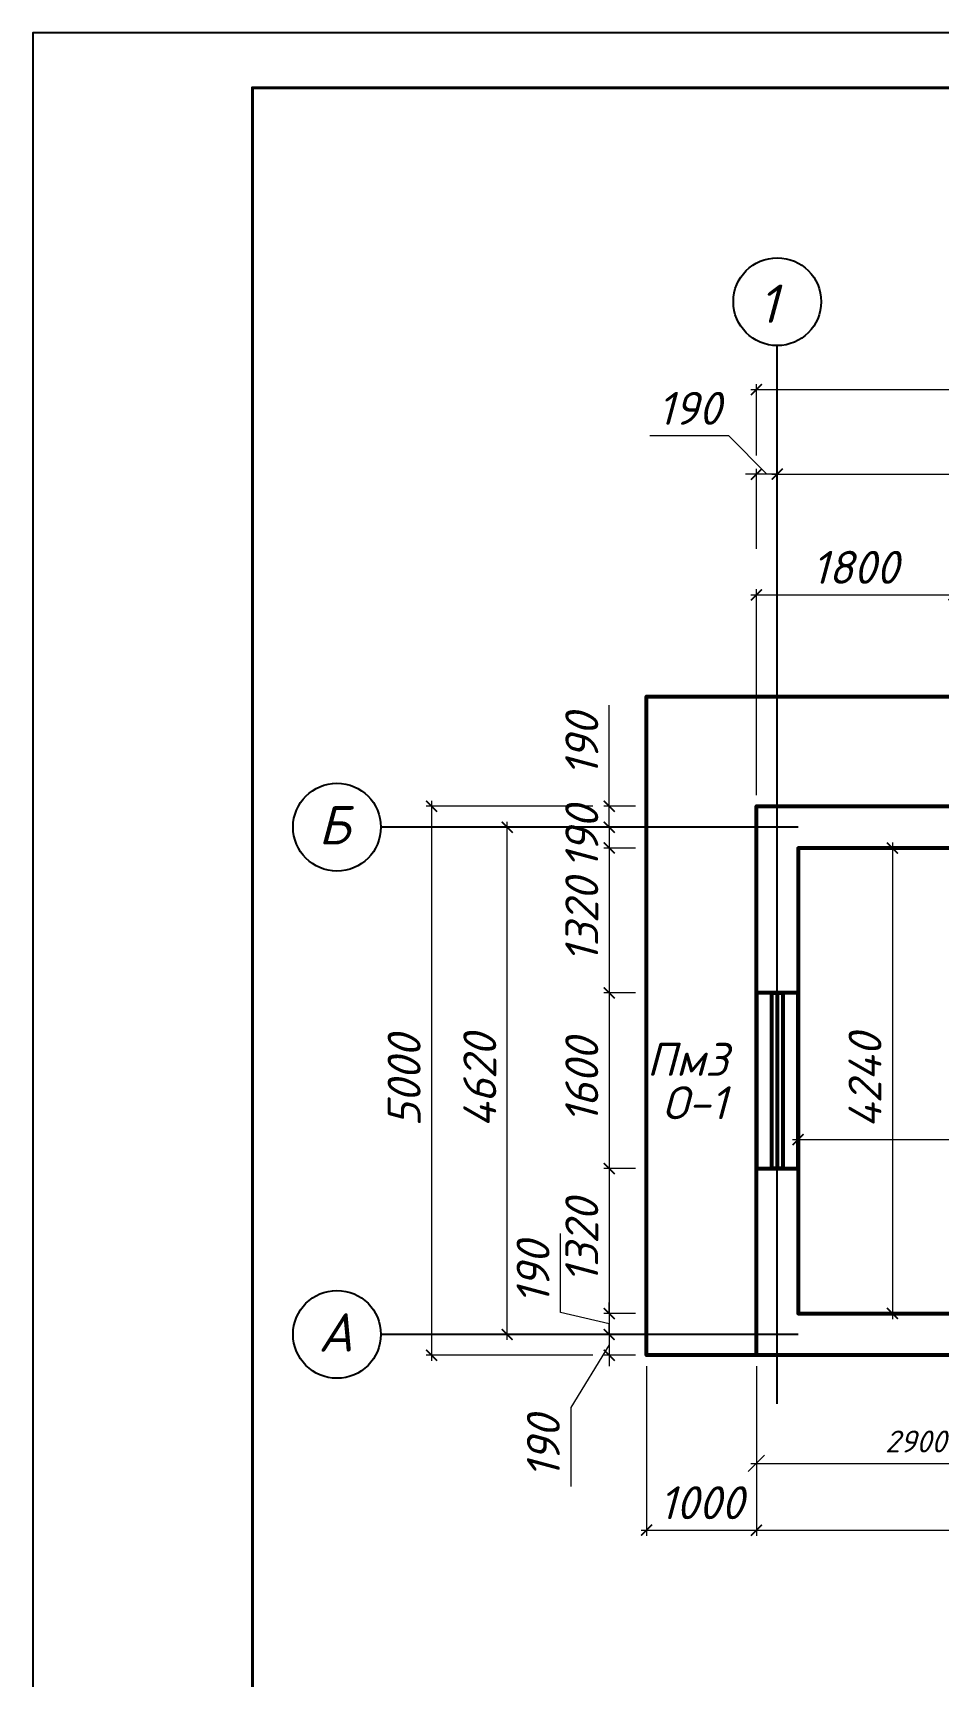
# Model space of a CAD drawing. Extents: x 108150 to 142535, y -18867 to -9422.
# Drawn here: x 133906.3 to 133988.8, y -16701 to -16551.3 of the extents above; entities that cross this region are included whole.
import ezdxf
from ezdxf.enums import TextEntityAlignment as Align

# ---------------------------------------------------------------- set-up
doc = ezdxf.new("R2010")
doc.units = 0
doc.header["$MEASUREMENT"] = 0
doc.header["$PDMODE"] = 32
doc.header["$PDSIZE"] = 0.6
doc.styles.add('ГОСТ -3', font='isocpeui.ttf', dxfattribs={"height": 3})
doc.styles.add('ГОСТ 300', font='isocpeui.ttf', dxfattribs={"height": 300})
doc.styles.add('ГОСТ-2', font='isocpeui.ttf', dxfattribs={"oblique": 1, "height": 2})
doc.dimstyles.new('100-2', dxfattribs={"dimscale": 0, "dimtxt": 2, "dimasz": 1.5, "dimexe": 0.5, "dimexo": 1, "dimgap": 1, "dimtad": 1, "dimdec": 0, "dimlfac": 100, "dimdsep": 46, "dimtxsty": 'ГОСТ-2', "dimblk": 'OBLIQUE', "dimcen": 2, "dimdle": 0.5, "dimclrd": 7, "dimclre": 7, "dimclrt": 7, "dimadec": 0, "dimazin": 0, "dimtfac": 1, "dimtdec": 0, "dimtmove": 0, "dimatfit": 3, "dimfxl": 2, "dimlwd": 15, "dimlwe": 15, "dimarcsym": 0})
doc.dimstyles.new('100-3А', dxfattribs={"dimtxt": 3, "dimasz": 1, "dimexe": 0.5, "dimexo": 1, "dimgap": 1, "dimtad": 1, "dimdec": 0, "dimlfac": 100, "dimtxsty": 'ГОСТ -3', "dimblk": 'ARCHTICK', "dimcen": 2.5, "dimdle": 0.5, "dimclrd": 7, "dimclre": 7, "dimclrt": 7, "dimadec": 0, "dimazin": 0, "dimtfac": 1, "dimtdec": 0, "dimtmove": 0, "dimatfit": 0, "dimldrblk": 'DOT', "dimfxl": 1, "dimlwd": 15, "dimlwe": 15, "dimarcsym": 0})

# ---------------------------------------------------------------- blocks, each defined once
blk = doc.blocks.new('_ArchTick')
at = {"color": 0, "linetype": 'ByBlock', "const_width": 0.15}
blk.add_lwpolyline([(-0.5, -0.5), (0.5, 0.5)], dxfattribs=at)
blk = doc.blocks.new('*D2793')
at = {"color": 7, "lineweight": 15, "transparency": 16777216}
for p, q in [((133957.34, -16621.78), (133942.16, -16621.78)), ((133942.66, -16621.28), (133942.66, -16672.28)), ((133957.34, -16671.78), (133942.16, -16671.78))]:
    blk.add_line(p, q, dxfattribs=at)
at = {"layer": 'Defpoints', "color": 0, "lineweight": 0, "transparency": 16777216}
for p in [(133958.34, -16621.78), (133942.66, -16671.78), (133958.34, -16671.78)]:
    blk.add_point(p, dxfattribs=at)
at = {"color": 7, "lineweight": 15, "transparency": 16777216}
for p, rotation in [((133942.66, -16621.78), 90), ((133942.66, -16671.78), 270)]:
    blk.add_blockref('_ArchTick', p, dxfattribs=dict(at, rotation=rotation))
at = {"color": 7, "lineweight": 25, "transparency": 16777216, "insert": (133940.16, -16646.78), "char_height": 3, "attachment_point": 5, "rotation": 90, "style": 'ГОСТ -3'}
blk.add_mtext('5000', dxfattribs=at)
blk = doc.blocks.new('_Dot')
at = {"color": 0, "linetype": 'ByBlock', "lineweight": -2}
blk.add_line((-0.5, 0), (-1, 0), dxfattribs=at)
at = {"color": 0, "linetype": 'ByBlock', "const_width": 0.5}
blk.add_lwpolyline([(-0.25, 0, 1), (0.25, 0, 1)], format="xyb", close=True, dxfattribs=at)
blk = doc.blocks.new('*D2805')
at = {"color": 7, "lineweight": 15, "transparency": 16777216}
for p, q in [((133984.63, -16625.08), (133984.63, -16668.48)), ((133982.24, -16625.58), (133985.13, -16625.58)), ((133982.24, -16667.98), (133985.13, -16667.98))]:
    blk.add_line(p, q, dxfattribs=at)
at = {"layer": 'Defpoints', "color": 0, "lineweight": 0, "transparency": 16777216}
for p in [(133981.24, -16625.58), (133981.24, -16667.98), (133984.63, -16667.98)]:
    blk.add_point(p, dxfattribs=at)
at = {"color": 7, "lineweight": 15, "transparency": 16777216}
for p, rotation in [((133984.63, -16625.58), 90), ((133984.63, -16667.98), 270)]:
    blk.add_blockref('_ArchTick', p, dxfattribs=dict(at, rotation=rotation))
at = {"color": 7, "lineweight": 25, "transparency": 16777216, "insert": (133982.13, -16646.78), "char_height": 3, "attachment_point": 5, "rotation": 90, "style": 'ГОСТ -3'}
blk.add_mtext('4240', dxfattribs=at)
blk = doc.blocks.new('_Oblique')
at = {"color": 0, "linetype": 'ByBlock', "lineweight": -2}
blk.add_line((-0.5, -0.5), (0.5, 0.5), dxfattribs=at)
blk = doc.blocks.new('*D2828')
at = {"color": 7, "lineweight": 15, "transparency": 16777216}
for p, q in [((133972.24, -16672.78), (133972.24, -16682.13)), ((134001.24, -16672.78), (134001.24, -16682.13)), ((133971.74, -16681.63), (134001.74, -16681.63))]:
    blk.add_line(p, q, dxfattribs=at)
at = {"layer": 'Defpoints', "color": 0, "lineweight": 0, "transparency": 16777216}
for p in [(133972.24, -16671.78), (134001.24, -16671.78), (134001.24, -16681.63)]:
    blk.add_point(p, dxfattribs=at)
at = {"color": 7, "lineweight": 15, "transparency": 16777216, "xscale": 1.5, "yscale": 1.5, "zscale": 1.5, "rotation": 180}
blk.add_blockref('_Oblique', (133972.24, -16681.63), dxfattribs=at)
at = {"color": 7, "lineweight": 15, "transparency": 16777216, "xscale": 1.5, "yscale": 1.5, "zscale": 1.5}
blk.add_blockref('_Oblique', (134001.24, -16681.63), dxfattribs=at)
at = {"color": 7, "lineweight": 25, "transparency": 16777216, "insert": (133986.74, -16679.63), "char_height": 2, "attachment_point": 5, "style": 'ГОСТ-2'}
blk.add_mtext('2900', dxfattribs=at)
blk = doc.blocks.new('*D2834')
at = {"color": 7, "lineweight": 15, "transparency": 16777216}
for p, q in [((133958.84, -16621.78), (133958.84, -16612.58)), ((133961.24, -16621.78), (133958.34, -16621.78)), ((133958.84, -16623.68), (133958.84, -16621.78)), ((133961.24, -16623.68), (133958.34, -16623.68)), ((133958.84, -16623.68), (133958.84, -16624.68))]:
    blk.add_line(p, q, dxfattribs=at)
at = {"layer": 'Defpoints', "color": 0, "lineweight": 0, "transparency": 16777216}
for p in [(133962.24, -16621.78), (133958.84, -16623.68), (133962.24, -16623.68)]:
    blk.add_point(p, dxfattribs=at)
at = {"color": 7, "lineweight": 15, "transparency": 16777216}
for p, rotation in [((133958.84, -16621.78), 270), ((133958.84, -16623.68), 90)]:
    blk.add_blockref('_ArchTick', p, dxfattribs=dict(at, rotation=rotation))
at = {"color": 7, "lineweight": 25, "transparency": 16777216, "insert": (133956.34, -16616.18), "char_height": 3, "attachment_point": 5, "rotation": 90, "style": 'ГОСТ -3'}
blk.add_mtext('190', dxfattribs=at)
blk = doc.blocks.new('*D2835')
at = {"color": 7, "lineweight": 15, "transparency": 16777216}
for p, q in [((133961.24, -16623.68), (133958.34, -16623.68)), ((133958.84, -16623.68), (133958.84, -16622.68)), ((133958.84, -16623.68), (133958.84, -16625.58)), ((133961.24, -16625.58), (133958.34, -16625.58)), ((133958.84, -16625.58), (133958.84, -16626.58))]:
    blk.add_line(p, q, dxfattribs=at)
at = {"layer": 'Defpoints', "color": 0, "lineweight": 0, "transparency": 16777216}
for p in [(133962.24, -16623.68), (133958.84, -16625.58), (133962.24, -16625.58)]:
    blk.add_point(p, dxfattribs=at)
at = {"color": 7, "lineweight": 15, "transparency": 16777216}
for p, rotation in [((133958.84, -16623.68), 270), ((133958.84, -16625.58), 90)]:
    blk.add_blockref('_ArchTick', p, dxfattribs=dict(at, rotation=rotation))
at = {"color": 7, "lineweight": 25, "transparency": 16777216, "insert": (133956.34, -16624.63), "char_height": 3, "attachment_point": 5, "rotation": 90, "style": 'ГОСТ -3'}
blk.add_mtext('190', dxfattribs=at)
blk = doc.blocks.new('*D2836')
at = {"color": 7, "lineweight": 15, "transparency": 16777216}
for p, q in [((133958.84, -16625.08), (133958.84, -16639.28)), ((133961.24, -16625.58), (133958.34, -16625.58)), ((133961.24, -16638.78), (133958.34, -16638.78))]:
    blk.add_line(p, q, dxfattribs=at)
at = {"layer": 'Defpoints', "color": 0, "lineweight": 0, "transparency": 16777216}
for p in [(133962.24, -16625.58), (133958.84, -16638.78), (133962.24, -16638.78)]:
    blk.add_point(p, dxfattribs=at)
at = {"color": 7, "lineweight": 15, "transparency": 16777216}
for p, rotation in [((133958.84, -16625.58), 90), ((133958.84, -16638.78), 270)]:
    blk.add_blockref('_ArchTick', p, dxfattribs=dict(at, rotation=rotation))
at = {"color": 7, "lineweight": 25, "transparency": 16777216, "insert": (133956.34, -16632.18), "char_height": 3, "attachment_point": 5, "rotation": 90, "style": 'ГОСТ -3'}
blk.add_mtext('1320', dxfattribs=at)
blk = doc.blocks.new('*D2837')
at = {"color": 7, "lineweight": 15, "transparency": 16777216}
for p, q in [((133961.24, -16638.78), (133958.34, -16638.78)), ((133958.84, -16638.28), (133958.84, -16655.28)), ((133961.24, -16654.78), (133958.34, -16654.78))]:
    blk.add_line(p, q, dxfattribs=at)
at = {"layer": 'Defpoints', "color": 0, "lineweight": 0, "transparency": 16777216}
for p in [(133962.24, -16638.78), (133958.84, -16654.78), (133962.24, -16654.78)]:
    blk.add_point(p, dxfattribs=at)
at = {"color": 7, "lineweight": 15, "transparency": 16777216}
for p, rotation in [((133958.84, -16638.78), 90), ((133958.84, -16654.78), 270)]:
    blk.add_blockref('_ArchTick', p, dxfattribs=dict(at, rotation=rotation))
at = {"color": 7, "lineweight": 25, "transparency": 16777216, "insert": (133956.34, -16646.78), "char_height": 3, "attachment_point": 5, "rotation": 90, "style": 'ГОСТ -3'}
blk.add_mtext('1600', dxfattribs=at)
blk = doc.blocks.new('*D2838')
at = {"color": 7, "lineweight": 15, "transparency": 16777216}
for p, q in [((133961.24, -16654.78), (133958.34, -16654.78)), ((133958.84, -16654.28), (133958.84, -16668.48)), ((133961.24, -16667.98), (133958.34, -16667.98))]:
    blk.add_line(p, q, dxfattribs=at)
at = {"layer": 'Defpoints', "color": 0, "lineweight": 0, "transparency": 16777216}
for p in [(133962.24, -16654.78), (133958.84, -16667.98), (133962.24, -16667.98)]:
    blk.add_point(p, dxfattribs=at)
at = {"color": 7, "lineweight": 15, "transparency": 16777216}
for p, rotation in [((133958.84, -16654.78), 90), ((133958.84, -16667.98), 270)]:
    blk.add_blockref('_ArchTick', p, dxfattribs=dict(at, rotation=rotation))
at = {"color": 7, "lineweight": 25, "transparency": 16777216, "insert": (133956.34, -16661.38), "char_height": 3, "attachment_point": 5, "rotation": 90, "style": 'ГОСТ -3'}
blk.add_mtext('1320', dxfattribs=at)
blk = doc.blocks.new('*D2839')
at = {"color": 7, "lineweight": 15, "transparency": 16777216}
for p, q in [((133954.4, -16667.88), (133954.4, -16660.68)), ((133958.84, -16667.98), (133958.84, -16666.98)), ((133958.84, -16668.93), (133954.4, -16667.88)), ((133961.24, -16667.98), (133958.34, -16667.98)), ((133958.84, -16667.98), (133958.84, -16669.88)), ((133958.84, -16667.98), (133958.84, -16669.88)), ((133961.24, -16669.88), (133958.34, -16669.88)), ((133958.84, -16669.88), (133958.84, -16670.88))]:
    blk.add_line(p, q, dxfattribs=at)
at = {"layer": 'Defpoints', "color": 0, "lineweight": 0, "transparency": 16777216}
for p in [(133962.24, -16667.98), (133958.84, -16669.88), (133962.24, -16669.88)]:
    blk.add_point(p, dxfattribs=at)
at = {"color": 7, "lineweight": 15, "transparency": 16777216}
for p, rotation in [((133958.84, -16667.98), 270), ((133958.84, -16669.88), 90)]:
    blk.add_blockref('_ArchTick', p, dxfattribs=dict(at, rotation=rotation))
at = {"color": 7, "lineweight": 25, "transparency": 16777216, "insert": (133951.9, -16664.28), "char_height": 3, "attachment_point": 5, "rotation": 90, "style": 'ГОСТ -3'}
blk.add_mtext('190', dxfattribs=at)
blk = doc.blocks.new('*D2840')
at = {"color": 7, "lineweight": 15, "transparency": 16777216}
for p, q in [((133961.24, -16669.88), (133958.34, -16669.88)), ((133958.84, -16669.88), (133958.84, -16668.88)), ((133958.84, -16669.88), (133958.84, -16671.78)), ((133958.84, -16669.88), (133958.84, -16671.78)), ((133958.84, -16670.83), (133955.34, -16676.53)), ((133961.24, -16671.78), (133958.34, -16671.78)), ((133958.84, -16671.78), (133958.84, -16672.78)), ((133955.34, -16676.53), (133955.34, -16683.72))]:
    blk.add_line(p, q, dxfattribs=at)
at = {"layer": 'Defpoints', "color": 0, "lineweight": 0, "transparency": 16777216}
for p in [(133962.24, -16669.88), (133958.84, -16671.78), (133962.24, -16671.78)]:
    blk.add_point(p, dxfattribs=at)
at = {"color": 7, "lineweight": 15, "transparency": 16777216}
for p, rotation in [((133958.84, -16669.88), 270), ((133958.84, -16671.78), 90)]:
    blk.add_blockref('_ArchTick', p, dxfattribs=dict(at, rotation=rotation))
at = {"color": 7, "lineweight": 25, "transparency": 16777216, "insert": (133952.84, -16680.12), "char_height": 3, "attachment_point": 5, "rotation": 90, "style": 'ГОСТ -3'}
blk.add_mtext('190', dxfattribs=at)
blk = doc.blocks.new('*D2841')
at = {"color": 7, "lineweight": 15, "transparency": 16777216}
for p, q in [((133957.84, -16623.68), (133949.05, -16623.68)), ((133949.55, -16670.38), (133949.55, -16623.18)), ((133957.84, -16669.88), (133949.05, -16669.88))]:
    blk.add_line(p, q, dxfattribs=at)
at = {"layer": 'Defpoints', "color": 0, "lineweight": 0, "transparency": 16777216}
for p in [(133949.55, -16623.68), (133958.84, -16623.68), (133958.84, -16669.88)]:
    blk.add_point(p, dxfattribs=at)
at = {"color": 7, "lineweight": 15, "transparency": 16777216}
for p, rotation in [((133949.55, -16623.68), 90), ((133949.55, -16669.88), 270)]:
    blk.add_blockref('_ArchTick', p, dxfattribs=dict(at, rotation=rotation))
at = {"color": 7, "lineweight": 25, "transparency": 16777216, "insert": (133947.05, -16646.78), "char_height": 3, "attachment_point": 5, "rotation": 90, "style": 'ГОСТ -3'}
blk.add_mtext('4620', dxfattribs=at)
blk = doc.blocks.new('*D2939')
at = {"color": 7, "lineweight": 15, "transparency": 16777216}
for p, q in [((133962.24, -16672.78), (133962.24, -16688.21)), ((133972.24, -16672.78), (133972.24, -16688.21)), ((133961.74, -16687.71), (133972.74, -16687.71))]:
    blk.add_line(p, q, dxfattribs=at)
at = {"layer": 'Defpoints', "color": 0, "lineweight": 0, "transparency": 16777216}
for p in [(133962.24, -16671.78, -754.49), (133972.24, -16671.78, -754.49), (133972.24, -16687.71)]:
    blk.add_point(p, dxfattribs=at)
at = {"color": 7, "lineweight": 15, "transparency": 16777216, "rotation": 180}
blk.add_blockref('_ArchTick', (133962.24, -16687.71), dxfattribs=at)
at = {"color": 7, "lineweight": 15, "transparency": 16777216}
blk.add_blockref('_ArchTick', (133972.24, -16687.71), dxfattribs=at)
at = {"color": 7, "lineweight": 25, "transparency": 16777216, "insert": (133967.24, -16685.21), "char_height": 3, "attachment_point": 5, "style": 'ГОСТ -3'}
blk.add_mtext('1000', dxfattribs=at)
blk = doc.blocks.new('*D2704')
at = {"color": 7, "lineweight": 15, "transparency": 16777216}
for p, q in [((133969.73, -16588.03), (133962.53, -16588.03)), ((133973.19, -16591.53), (133969.73, -16588.03)), ((133972.24, -16591.53), (133971.24, -16591.53)), ((133972.24, -16598.32), (133972.24, -16591.03)), ((133974.14, -16591.53), (133972.24, -16591.53)), ((133974.14, -16591.53), (133972.24, -16591.53)), ((133974.14, -16598.82), (133974.14, -16591.03)), ((133974.14, -16591.53), (133975.14, -16591.53))]:
    blk.add_line(p, q, dxfattribs=at)
at = {"layer": 'Defpoints', "color": 0, "lineweight": 0, "transparency": 16777216}
for p in [(133972.24, -16591.53), (133972.24, -16599.32), (133974.14, -16599.82)]:
    blk.add_point(p, dxfattribs=at)
at = {"color": 7, "lineweight": 15, "transparency": 16777216}
blk.add_blockref('_ArchTick', (133972.24, -16591.53), dxfattribs=at)
at = {"color": 7, "lineweight": 15, "transparency": 16777216, "rotation": 180}
blk.add_blockref('_ArchTick', (133974.14, -16591.53), dxfattribs=at)
at = {"color": 7, "lineweight": 25, "transparency": 16777216, "insert": (133966.13, -16585.53), "char_height": 3, "attachment_point": 5, "style": 'ГОСТ -3'}
blk.add_mtext('190', dxfattribs=at)

msp = doc.modelspace()

# ---------------------------------------------------------------- linework, layer by layer
at = {"color": 5, "lineweight": 25}
msp.add_line((133974.1417, -16676.2032, -754.4947), (133974.1417, -16579.821, -754.4947), dxfattribs=at)
at = {"color": 116, "lineweight": 25}
for p, q in [((133976.0417, -16623.6771, -754.4947), (133938.0417, -16623.6771, -754.4947)), ((133976.0417, -16669.8771, -754.4947), (133938.0417, -16669.8771, -754.4947))]:
    msp.add_line(p, q, dxfattribs=at)
at = {"color": 116, "lineweight": 53}
msp.add_line((133974.1417, -16638.7771, -754.4947), (133974.1417, -16654.7771, -754.4947), dxfattribs=at)
at = {"color": 0, "lineweight": -3, "elevation": -754.4947}
msp.add_lwpolyline([(133906.3475, -16848.334), (134536.3475, -16848.334), (134536.3475, -16551.334), (133906.3475, -16551.334)], close=True, dxfattribs=at)
at = {"color": 7, "lineweight": 40, "elevation": -754.4947}
msp.add_lwpolyline([(133926.3475, -16843.334), (134531.3475, -16843.334), (134531.3475, -16556.334), (133926.3475, -16556.334)], close=True, dxfattribs=at)
at = {"color": 116, "lineweight": 53, "elevation": -754.4947}
for points in [[(133972.2417, -16671.7771), (133962.2417, -16671.7771), (133962.2417, -16611.7771), (134155.2417, -16611.7771), (134155.2417, -16671.7771), (134145.2417, -16671.7771)], [(134145.2417, -16664.5771), (134145.2417, -16671.7771), (133972.2417, -16671.7771), (133972.2417, -16621.7771), (133990.2417, -16621.7771)], [(133990.2417, -16625.5771), (133976.0417, -16625.5771), (133976.0417, -16667.9771), (134035.645, -16667.9771)]]:
    msp.add_lwpolyline(points, dxfattribs=at)
for points in [[(133972.2417, -16654.7771), (133976.0417, -16654.7771), (133976.0417, -16638.7771), (133972.2417, -16638.7771)], [(133973.6417, -16638.7771), (133974.6417, -16638.7771), (133974.6417, -16654.7771), (133973.6417, -16654.7771)]]:
    msp.add_lwpolyline(points, close=True, dxfattribs=at)
at = {"color": 7}
for centre in [(133974.1417, -16575.821, -754.4947), (133934.0417, -16623.6771, -754.4947), (133934.0417, -16669.8771, -754.4947)]:
    msp.add_circle(centre, 4, dxfattribs=at)

# ---------------------------------------------------------------- texts
at = {"color": 7, "style": 'ГОСТ 300'}
for s, p in [('1', (133972.4488, -16577.7522, -754.4947)), ('Б', (133932.3488, -16625.2459, -754.4947)), ('А', (133932.3488, -16671.4459, -754.4947))]:
    msp.add_text(s, height=3.5, dxfattribs=at).set_placement(p)
at = {"color": 7, "linetype": 'Continuous', "lineweight": 25, "style": 'ГОСТ -3'}
for s, p in [('Пм3', (133965.9726, -16644.8187, -754.4947)), ('О-1', (133966.609, -16648.7749, -754.4947))]:
    msp.add_text(s, height=3, dxfattribs=at).set_placement(p, align=Align.MIDDLE)

# ---------------------------------------------------------------- dimensions: what is measured, and where the dimension line sits
at = {"color": 116, "lineweight": 25}
for base, p1, p2 in [((134145.2417, -16583.821, -754.4947), (133972.2417, -16590.821, -754.4947), (134145.2417, -16590.821, -754.4947)), ((133990.2417, -16602.5135, -754.4947), (133972.2417, -16621.7771, -754.4947), (133990.2417, -16611.7771, -754.4947)), ((134035.645, -16652.1364, -754.4947), (133976.0417, -16655.5303, -754.4947), (134035.645, -16656.0303, -754.4947)), ((134090.8417, -16687.7099, -754.4947), (133972.2417, -16671.7771, -754.4947), (134090.8417, -16671.7771, -754.4947))]:
    msp.add_linear_dim(base=base, p1=p1, p2=p2, dimstyle='100-3А', dxfattribs=at).render()
for base, p1, p2, angle, picture, middle in [((133972.2417, -16591.5339, -754.4947), (133974.1417, -16599.821, -754.4947), (133972.2417, -16599.321, -754.4947), 180, '*D2704', (133968.7295, -16588.0339, -754.4947)), ((133958.8375, -16625.5771, -754.4947), (133962.2417, -16623.6771, -754.4947), (133962.2417, -16625.5771, -754.4947), 270, '*D2835', (133958.8375, -16624.6271, -754.4947)), ((133958.8375, -16669.8771, -754.4947), (133962.2417, -16667.9771, -754.4947), (133962.2417, -16669.8771, -754.4947), 270, '*D2839', (133954.405, -16666.8771, -754.4947)), ((133958.8375, -16671.7771, -754.4947), (133962.2417, -16669.8771, -754.4947), (133962.2417, -16671.7771, -754.4947), 270, '*D2840', (133955.3375, -16677.526, -754.4947))]:
    dim = msp.add_linear_dim(base=base, p1=p1, p2=p2, angle=angle, dimstyle='100-3А', override={"dimtmove": 1}, dxfattribs=at)
    dim.commit()
    dim.dimension.update_dxf_attribs({"geometry": picture, "text_midpoint": middle, "dimtype": 160})
msp.add_linear_dim(base=(134037.545, -16591.5339, -754.4947), p1=(133974.1417, -16596.9355, -754.4947), p2=(134037.545, -16599.821, -754.4947), dimstyle='100-3А', override={"dimtmove": 1}, dxfattribs=at).render()
dim = msp.add_linear_dim(base=(133958.8375, -16623.6771, -754.4947), p1=(133962.2417, -16621.7771, -754.4947), p2=(133962.2417, -16623.6771, -754.4947), angle=270, dimstyle='100-3А', dxfattribs=at)
dim.commit()
dim.dimension.update_dxf_attribs({"geometry": '*D2834', "text_midpoint": (133958.8375, -16616.1794, -754.4947), "dimtype": 160})
for base, p1, p2, picture, middle in [((133942.6552, -16671.7771, -754.4947), (133958.3375, -16621.7771, -754.4947), (133958.3375, -16671.7771, -754.4947), '*D2793', (133940.1552, -16646.7771, -754.4947)), ((133949.5451, -16623.6771, -754.4947), (133958.8375, -16669.8771, -754.4947), (133958.8375, -16623.6771, -754.4947), '*D2841', (133947.0451, -16646.7771, -754.4947)), ((133984.6273, -16667.9771, -754.4947), (133981.2417, -16625.5771, -754.4947), (133981.2417, -16667.9771, -754.4947), '*D2805', (133982.1273, -16646.7771, -754.4947))]:
    dim = msp.add_linear_dim(base=base, p1=p1, p2=p2, angle=270, dimstyle='100-3А', dxfattribs=at)
    dim.commit()
    dim.dimension.update_dxf_attribs({"geometry": picture, "text_midpoint": middle})
for base, p1, p2, picture, middle in [((133958.8375, -16638.7771, -754.4947), (133962.2417, -16625.5771, -754.4947), (133962.2417, -16638.7771, -754.4947), '*D2836', (133956.3375, -16632.1771, -754.4947)), ((133958.8375, -16654.7771, -754.4947), (133962.2417, -16638.7771, -754.4947), (133962.2417, -16654.7771, -754.4947), '*D2837', (133956.3375, -16646.7771, -754.4947)), ((133958.8375, -16667.9771, -754.4947), (133962.2417, -16654.7771, -754.4947), (133962.2417, -16667.9771, -754.4947), '*D2838', (133956.3375, -16661.3771, -754.4947))]:
    dim = msp.add_linear_dim(base=base, p1=p1, p2=p2, angle=270, dimstyle='100-3А', override={"dimtmove": 1}, dxfattribs=at)
    dim.commit()
    dim.dimension.update_dxf_attribs({"geometry": picture, "text_midpoint": middle})
dim = msp.add_linear_dim(base=(133972.2417, -16687.7099), p1=(133962.2417, -16671.7771, -754.4947), p2=(133972.2417, -16671.7771, -754.4947), dimstyle='100-3А', dxfattribs=at)
dim.commit()
dim.dimension.update_dxf_attribs({"geometry": '*D2939', "text_midpoint": (133967.2417, -16685.2099)})
dim = msp.add_linear_dim(base=(134001.2417, -16681.6329, -754.4947), p1=(133972.2417, -16671.7771, -754.4947), p2=(134001.2417, -16671.7771, -754.4947), dimstyle='100-2', override={"dimscale": 1, "dimfxl": 1.25}, dxfattribs=at)
dim.commit()
dim.dimension.update_dxf_attribs({"geometry": '*D2828', "text_midpoint": (133986.7417, -16679.6329, -754.4947)})

doc.saveas('drawing.dxf')
